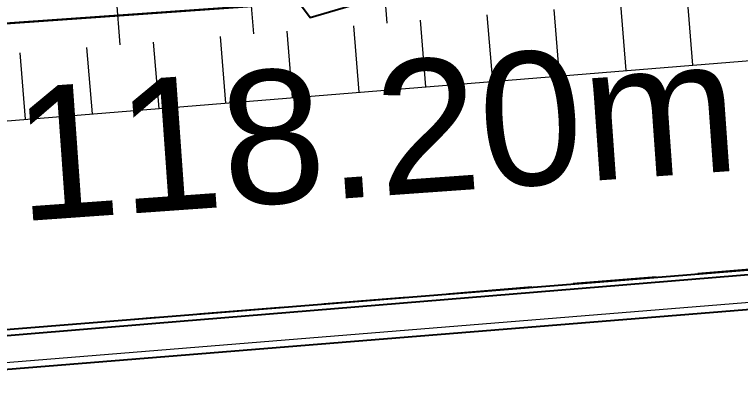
# Model space of a CAD drawing. Header units: metres. Extents: x 1851758 to 1852050, y 5187822 to 5188223.
# Drawn here: x 1851921.633 to 1851924.902, y 5187880.613 to 5187882.323 of the extents above; entities that cross this region are included whole.
import ezdxf
from ezdxf.enums import TextEntityAlignment as Align

# ---------------------------------------------------------------- set-up
doc = ezdxf.new("R2010")
doc.units = ezdxf.units.M
doc.header["$LTSCALE"] = 2.5
doc.linetypes.add('L5', pattern=[1.15, 0.8, -0.175, 0, -0.175])
doc.linetypes.add('L8', pattern=[0.225, 0.15, -0.075])
for name, color, linetype, lineweight in [('PAR', 11, 'L5', 30), ('PAR_ALIGNT_TXT', 1, 'CONTINUOUS', 15), ('PAR_COT', 150, 'CONTINUOUS', 20), ('PRO_DEMOL_TAL', 34, 'CONTINUOUS', 20), ('PRO_DEMOL_TAL_HAC', 32, 'CONTINUOUS', 15), ('PRO_PAR_SURF', 157, 'CONTINUOUS', 20), ('VOI', 251, 'CONTINUOUS', 20)]:
    doc.layers.add(name, color=color, linetype=linetype, lineweight=lineweight)
doc.layers.add('PFM_VRD ET 2D', color=7, linetype='CONTINUOUS')
doc.layers.add('PRO_VOI_VEG', color=81, linetype='CONTINUOUS')
doc.layers.add('PRO_PAR_CONT_DA', color=40, linetype='CONTINUOUS', plot=False)
doc.styles.add('ARIAL_IT_B', font='arialbd.ttf', dxfattribs={"width": 1.1, "oblique": 25.02})
doc.styles.get("Standard").update_dxf_attribs({"font": 'arial.ttf'})

# ---------------------------------------------------------------- blocks, each defined once
blk = doc.blocks.new('arbuste fleurs jaunes')
at = {"layer": 'PRO_VOI_VEG', "color": 76}
blk.add_lwpolyline([(-1.9074, -0.2211), (-2.0027, -0.4693), (-1.7284, -0.707)], dxfattribs=at)

msp = doc.modelspace()

# ---------------------------------------------------------------- linework, layer by layer
at = {"layer": 'PAR', "flags": 128}
msp.add_lwpolyline([(1851757.77, 5187868.487), (1851833.6918, 5187875.6402), (1851863.5824, 5187878.1707), (1851981.4866, 5187886.528), (1851987.4718, 5187886.9522), (1852004.3774, 5187888.6518), (1852028.9496, 5187890.8198)], dxfattribs=at)
at = {"layer": 'PFM_VRD ET 2D', "flags": 128}
msp.add_lwpolyline([(1851933.2405, 5187881.8349), (1851935.2889, 5187882.0161), (1851933.2394, 5187881.8482), (1851924.6055, 5187881.1463), (1851920.0594, 5187880.7803), (1851919.8284, 5187880.7614), (1851919.7918, 5187880.7581), (1851919.7941, 5187880.7297), (1851919.8239, 5187880.7308), (1851922.2691, 5187880.9334)], close=True, dxfattribs=at)
msp.add_lwpolyline([(1851904.9036, 5187879.3517), (1851910.7351, 5187879.8251), (1851910.7898, 5187879.8297), (1851910.8773, 5187879.8369), (1851919.8034, 5187880.5805), (1851919.8058, 5187880.5806), (1851919.9667, 5187880.5943), (1851933.2548, 5187881.6676), (1851936.7512, 5187881.9442)], dxfattribs=at)
at = {"layer": 'PRO_DEMOL_TAL', "flags": 128}
msp.add_lwpolyline([(1851899.2965, 5187879.8806), (1851904.6394, 5187880.3585), (1851919.8803, 5187881.7053), (1851933.1727, 5187882.7855)], dxfattribs=at)
at = {"layer": 'PRO_DEMOL_TAL_HAC'}
for p, q in [((1851923.3115, 5187882.2851), (1851923.2629, 5187882.8831)), ((1851922.7105, 5187882.2363), (1851922.6619, 5187882.8343)), ((1851922.1096, 5187882.1874), (1851922.061, 5187882.7855)), ((1851924.6879, 5187882.096), (1851924.6636, 5187882.395)), ((1851924.087, 5187882.0472), (1851924.0627, 5187882.3462)), ((1851924.3875, 5187882.0716), (1851924.3632, 5187882.3706)), ((1851923.7865, 5187882.0227), (1851923.7622, 5187882.3217)), ((1851923.486, 5187881.9983), (1851923.4617, 5187882.2973)), ((1851922.8851, 5187881.9495), (1851922.8608, 5187882.2485)), ((1851923.1856, 5187881.9739), (1851923.1613, 5187882.2729)), ((1851922.5846, 5187881.9251), (1851922.5603, 5187882.2241)), ((1851922.2841, 5187881.9006), (1851922.2598, 5187882.1997)), ((1851921.6832, 5187881.8518), (1851921.6589, 5187882.1508)), ((1851921.9837, 5187881.8762), (1851921.9594, 5187882.1752))]:
    msp.add_line(p, q, dxfattribs=at)
at = {"layer": 'PRO_PAR_CONT_DA', "flags": 128}
msp.add_lwpolyline([(1851863.5824, 5187878.1707), (1851981.4866, 5187886.528), (1851981.3715, 5187888.4018), (1851863.4796, 5187879.0507)], close=True, dxfattribs=at)
at = {"layer": 'PRO_PAR_SURF', "flags": 128}
for points in [[(1851977.7933, 5187946.6346), (1851981.4866, 5187886.528), (1851863.5824, 5187878.1707), (1851856.5917, 5187937.9836), (1851927.7207, 5187943.0606)], [(1851979.4592, 5187919.5236), (1851978.1813, 5187918.0657), (1851896.9596, 5187912.2309), (1851896.7804, 5187914.7245), (1851884.8113, 5187913.8647), (1851885.6711, 5187901.8955), (1851897.6403, 5187902.7554), (1851899.2249, 5187880.6971), (1851981.4866, 5187886.528)]]:
    msp.add_lwpolyline(points, close=True, dxfattribs=at)
at = {"layer": 'VOI', "linetype": 'L8', "flags": 128}
msp.add_lwpolyline([(1851976.6693, 5187885.3047), (1851970.013, 5187884.7629), (1851956.2715, 5187883.692), (1851953.8325, 5187883.4922), (1851936.7382, 5187882.1342), (1851919.7918, 5187880.7585), (1851910.7776, 5187880.0076), (1851904.8873, 5187879.5294), (1851887.0287, 5187878.0595), (1851868.9293, 5187876.6098), (1851862.6631, 5187876.1318), (1851857.1947, 5187875.6892), (1851855.6144, 5187875.5574)], dxfattribs=at)
at = {"layer": 'VOI', "flags": 128}
msp.add_lwpolyline([(1851976.6794, 5187885.1588), (1851970.0249, 5187884.6145), (1851956.2833, 5187883.5436), (1851953.8444, 5187883.3438), (1851936.7502, 5187881.9858), (1851919.804, 5187880.6102), (1851910.7898, 5187879.8592), (1851904.8994, 5187879.381), (1851887.0408, 5187877.9111), (1851868.9409, 5187876.4614), (1851862.6748, 5187875.9834), (1851857.2069, 5187875.5408), (1851855.6268, 5187875.409)], dxfattribs=at)

# ---------------------------------------------------------------- block references
at = {"layer": 'PRO_VOI_VEG', "xscale": 0.4999999999999999, "yscale": 0.4999999999999999, "rotation": 57.30375348461414}
msp.add_blockref('arbuste fleurs jaunes', (1851923.3084, 5187883.2787), dxfattribs=at)

# ---------------------------------------------------------------- texts
at = {"layer": 'PAR_ALIGNT_TXT', "style": 'ARIAL_IT_B', "oblique": 25.02, "width": 1.1}
msp.add_text('Alignement validé par la mairie de TRAMOYES le 07/04/2016', height=0.875, rotation=4.6408, dxfattribs=at).set_placement((1851914.8145, 5187884.1853), align=Align.MIDDLE)
at = {"layer": 'PAR_COT', "insert": (1851923.2598, 5187881.802), "char_height": 0.6, "attachment_point": 5, "rotation": 4.0545}
msp.add_mtext('\\A1;118.20m', dxfattribs=at)

doc.saveas('drawing.dxf')
